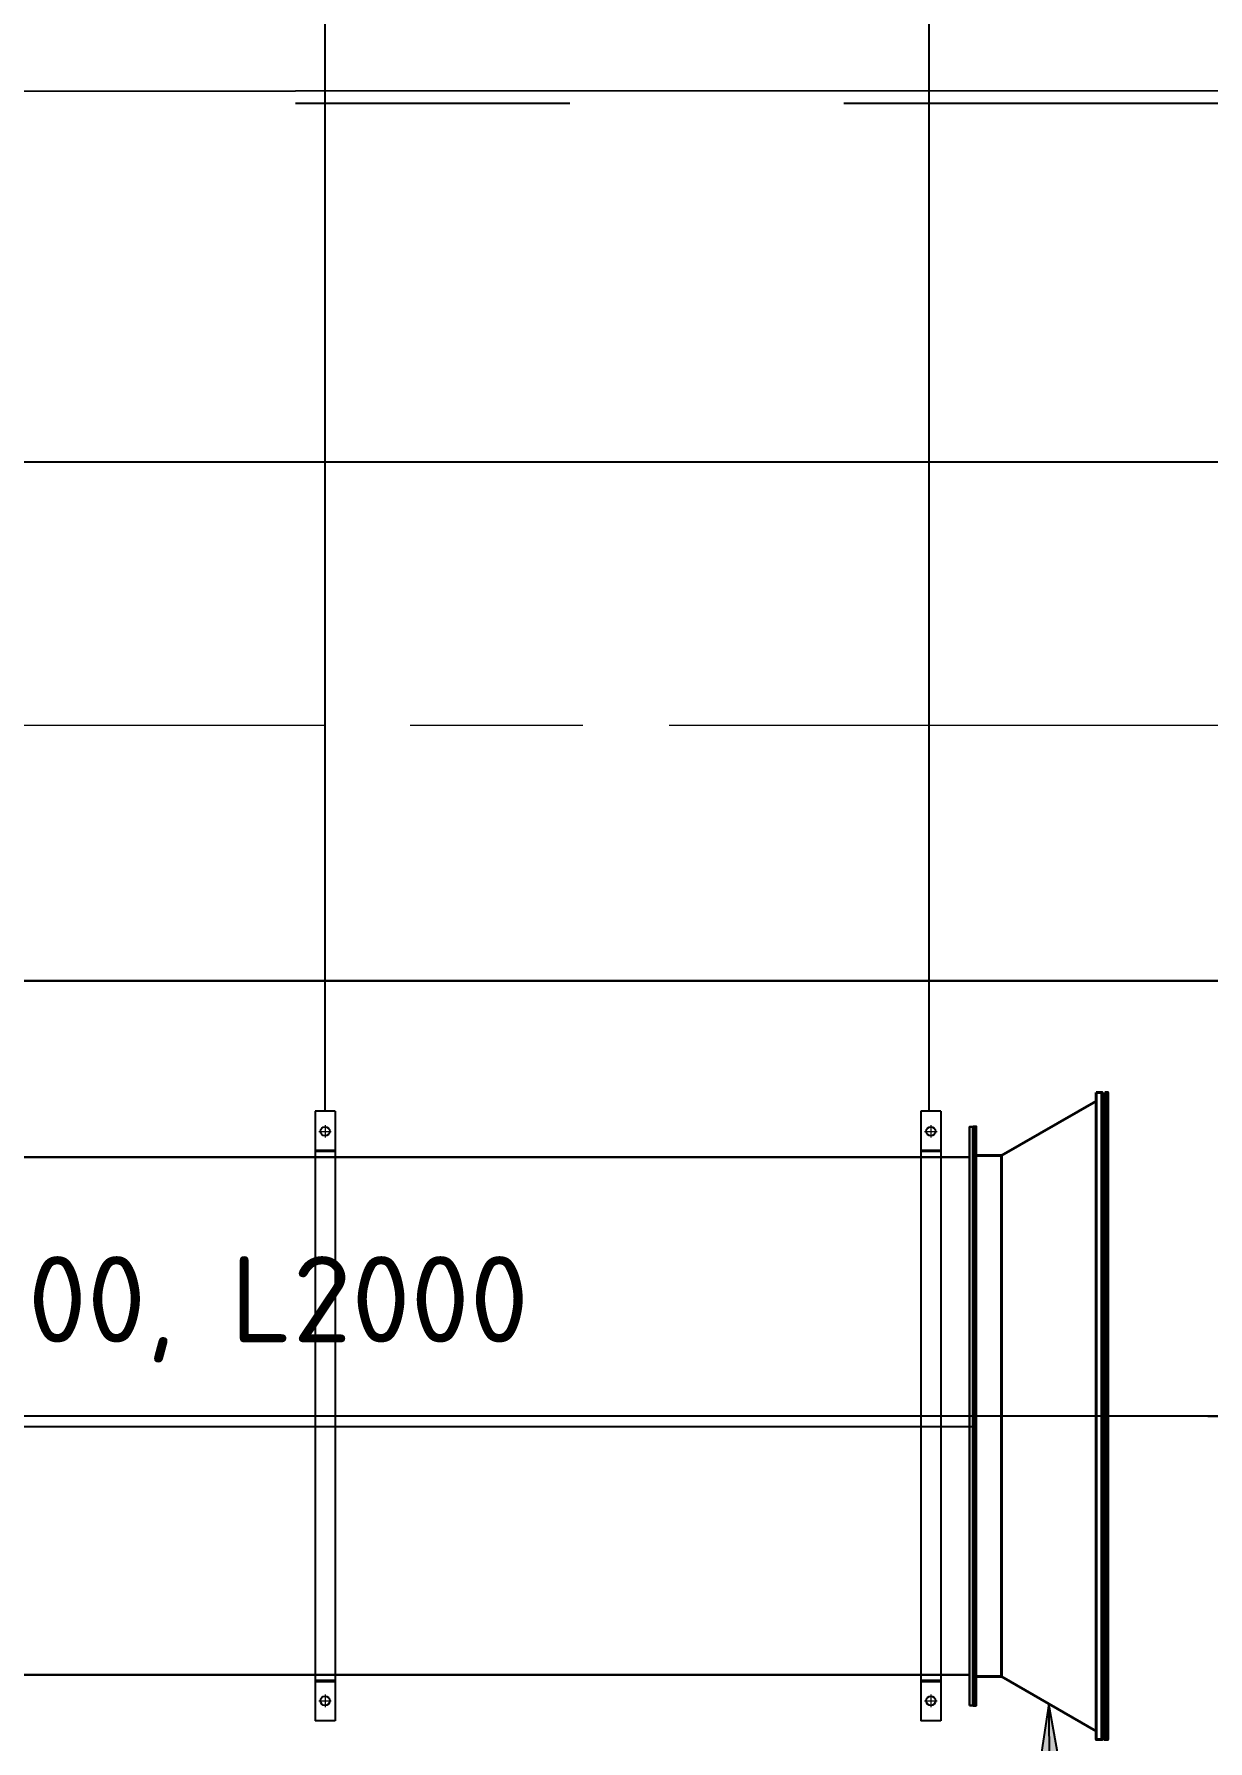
# Model space of a CAD drawing. Header units: inches. Extents: x 0 to 63075, y 0 to 44550.
# Drawn here: x 30053 to 32093, y 31724 to 34692 of the extents above; entities that cross this region are included whole.
import ezdxf

# ---------------------------------------------------------------- set-up
doc = ezdxf.new("R2010")
doc.units = ezdxf.units.IN
doc.header["$MEASUREMENT"] = 0
doc.linetypes.add('ACAD_ISO08W100', pattern=[36, 24, -3, 6, -3])
for name, color, linetype in [('PDF2_Geometry', 7, 'Continuous'), ('PDF_AXES', 7, 'Continuous'), ('PDF_Geometry', 7, 'Continuous'), ('PDF_Symbol (Howden)', 7, 'Continuous'), ('PDF_Text', 7, 'Continuous')]:
    doc.layers.add(name, color=color, linetype=linetype)
doc.styles.add('PDF ISOCPEUR', font='isocpeur.ttf')

# ---------------------------------------------------------------- blocks, each defined once
blk = doc.blocks.new('1693 Drift')
at = {"linetype": 'ACAD_ISO08W100', "lineweight": 0, "ltscale": 50}
blk.add_lwpolyline([(-190184.8, -16058.3), (-156755.7, -16058.3)], dxfattribs=at)
at = {"layer": 'PDF2_Geometry', "color": 252, "lineweight": 25, "true_color": 0x939598}
for points in [[(-160197.5, -14955.6), (-169381.8, -14958.7), (-169381.8, -15600.7), (-160197.5, -15600.7)], [(-169381.8, -17259.6), (-160197.5, -17259.6), (-160197.5, -14955.6), (-169381.8, -14958.7)]]:
    blk.add_lwpolyline(points, close=True, dxfattribs=at)
for points in [[(-161557.6, -14977.8), (-162034.3, -14977.8)], [(-159762.1, -14977.8), (-161080.9, -14977.8)], [(-176090.5, -16503.2), (-175686.9, -16503.2), (-175690.1, -15603.9), (-161405.1, -15600.7)], [(-160197.5, -16503.2), (-175686.9, -16503.2), (-160197.5, -16503.2)], [(-160855.3, -17278.7), (-163534.3, -17278.7)]]:
    blk.add_lwpolyline(points, dxfattribs=at)
blk = doc.blocks.new('FAN_DUCT_2000')
at = {"lineweight": 30}
for p, q in [((32135.5, -18994.6), (32135.5, -18094.6)), ((32135.5, -18094.6), (34123.5, -18094.6)), ((34123.5, -18094.6), (34123.5, -18994.6)), ((32135.5, -18994.6), (34123.5, -18994.6))]:
    blk.add_line(p, q, dxfattribs=at)
at = {"linetype": 'ACAD_ISO08W100', "lineweight": 0, "ltscale": 5}
blk.add_lwpolyline([(34323.5, -18544.6), (31935.5, -18544.6)], dxfattribs=at)
at = {"layer": 'PDF_AXES', "lineweight": 30}
for points in [[(32135.5, -18041.6), (32129.5, -18041.6), (32129.5, -19047.6), (32135.5, -19047.6)], [(34129.5, -18041.6), (34123.5, -18041.6), (34123.5, -19047.6), (34129.5, -19047.6)]]:
    blk.add_lwpolyline(points, close=True, dxfattribs=at)
at = {"layer": 'PDF_Text', "insert": (34012.6, -18730.3), "char_height": 150, "attachment_point": 4, "rotation": 180, "style": 'PDF ISOCPEUR'}
blk.add_mtext('D900, L2000', dxfattribs=at)
blk = doc.blocks.new('FAN_DUCT_INLET')
at = {"linetype": 'ACAD_ISO08W100', "lineweight": 0, "ltscale": 5}
blk.add_lwpolyline([(24166.3, -18544.6), (23564.2, -18544.6)], dxfattribs=at)
at = {"layer": 'PDF_AXES', "lineweight": 40}
for points in [[(23743.3, -17982), (23743.3, -19107.2, 0.0023), (23738.3, -19107.2), (23738.3, -17982, 0.00228)], [(23743.3, -17984.2, 0.086039), (23738.3, -17984.2, 0.090259)], [(23738.3, -18149, 1.000253), (23743.3, -18149, 0.988277)], [(23743.3, -18940.2, 1.000254), (23738.3, -18940.2, 0.988277)], [(23738.3, -19105, 0.086094), (23743.3, -19105, 0.090177)]]:
    blk.add_lwpolyline(points, format="xyb", close=True, dxfattribs=at)
for points in [[(23743.3, -17991), (23743.3, -17990.9), (23743.3, -17990.9), (23743.3, -17990.9), (23743.3, -17990.9), (23743.3, -17990.8), (23743.3, -17990.8), (23743.2, -17990.8), (23743.2, -17990.7), (23743.1, -17990.7), (23743.1, -17990.7), (23743, -17990.7), (23742.9, -17990.7), (23742.8, -17990.7), (23742.6, -17990.6), (23742.6, -17990.6), (23742.2, -17990.6), (23741.8, -17990.6), (23741.5, -17990.5), (23741.2, -17990.5), (23741, -17990.5), (23740.8, -17990.5), (23740.6, -17990.5), (23740.4, -17990.5), (23740.2, -17990.5), (23739.9, -17990.6), (23739.4, -17990.6), (23739.1, -17990.6), (23739.1, -17990.6), (23738.9, -17990.7), (23738.8, -17990.7), (23738.7, -17990.7), (23738.6, -17990.7), (23738.5, -17990.7), (23738.5, -17990.7), (23738.4, -17990.8), (23738.4, -17990.8), (23738.4, -17990.8), (23738.4, -17990.9), (23738.3, -17990.9), (23738.3, -17990.9), (23738.3, -17990.9), (23738.3, -17991), (23738.3, -17991), (23738.3, -17991), (23738.3, -17991), (23738.4, -17991.1), (23738.4, -17991.1), (23738.4, -17991.1), (23738.4, -17991.1), (23738.5, -17991.2), (23738.5, -17991.2), (23738.6, -17991.2), (23738.7, -17991.2), (23738.8, -17991.2), (23738.9, -17991.3), (23739.1, -17991.3), (23739.1, -17991.3), (23739.5, -17991.3), (23739.9, -17991.4), (23740.2, -17991.4), (23740.4, -17991.4), (23740.6, -17991.4), (23740.8, -17991.4), (23741, -17991.4), (23741.2, -17991.4), (23741.5, -17991.4), (23741.8, -17991.4), (23742.2, -17991.3), (23742.6, -17991.3), (23742.6, -17991.3), (23742.8, -17991.3), (23742.9, -17991.2), (23743, -17991.2), (23743.1, -17991.2), (23743.1, -17991.2), (23743.2, -17991.2), (23743.2, -17991.1), (23743.3, -17991.1), (23743.3, -17991.1), (23743.3, -17991.1), (23743.3, -17991), (23743.3, -17991), (23743.3, -17991)], [(23743.3, -18002.4), (23743.3, -18002.3), (23743.3, -18002.3), (23743.3, -18002.3), (23743.3, -18002.2), (23743.3, -18002.2), (23743.3, -18002.2), (23743.2, -18002.1), (23743.2, -18002.1), (23743.1, -18002.1), (23743.1, -18002), (23743, -18002), (23742.9, -18002), (23742.8, -18001.9), (23742.6, -18001.9), (23742.6, -18001.9), (23742.4, -18001.8), (23742.2, -18001.8), (23742, -18001.8), (23741.8, -18001.7), (23741.6, -18001.7), (23741.3, -18001.7), (23741.1, -18001.7), (23740.9, -18001.7), (23740.8, -18001.7), (23740.8, -18001.7), (23740.5, -18001.7), (23740.3, -18001.7), (23740.1, -18001.7), (23739.9, -18001.7), (23739.7, -18001.8), (23739.5, -18001.8), (23739.3, -18001.8), (23739, -18001.9), (23739, -18001.9), (23738.9, -18001.9), (23738.8, -18002), (23738.7, -18002), (23738.6, -18002), (23738.5, -18002.1), (23738.5, -18002.1), (23738.4, -18002.1), (23738.4, -18002.2), (23738.4, -18002.2), (23738.4, -18002.2), (23738.3, -18002.3), (23738.3, -18002.3), (23738.3, -18002.3), (23738.3, -18002.4), (23738.3, -18002.4), (23738.3, -18002.4), (23738.3, -18002.5), (23738.4, -18002.5), (23738.4, -18002.5), (23738.4, -18002.6), (23738.4, -18002.6), (23738.5, -18002.6), (23738.5, -18002.7), (23738.6, -18002.7), (23738.7, -18002.7), (23738.8, -18002.8), (23738.9, -18002.8), (23739, -18002.8), (23739, -18002.8), (23739.3, -18002.9), (23739.5, -18002.9), (23739.7, -18003), (23739.9, -18003), (23740.1, -18003), (23740.3, -18003), (23740.5, -18003.1), (23740.7, -18003.1), (23740.8, -18003.1), (23740.9, -18003.1), (23741.1, -18003.1), (23741.4, -18003), (23741.6, -18003), (23741.8, -18003), (23742, -18003), (23742.2, -18002.9), (23742.4, -18002.9), (23742.6, -18002.8), (23742.6, -18002.8), (23742.8, -18002.8), (23742.9, -18002.8), (23743, -18002.7), (23743.1, -18002.7), (23743.1, -18002.7), (23743.2, -18002.6), (23743.2, -18002.6), (23743.3, -18002.6), (23743.3, -18002.5), (23743.3, -18002.5), (23743.3, -18002.5), (23743.3, -18002.4), (23743.3, -18002.4)], [(23743.3, -18018.7), (23743.3, -18018.7), (23743.3, -18018.6), (23743.3, -18018.5), (23743.3, -18018.5), (23743.3, -18018.4), (23743.2, -18018.4), (23743.2, -18018.3), (23743.1, -18018.3), (23743.1, -18018.2), (23743, -18018.2), (23743, -18018.1), (23742.9, -18018.1), (23742.8, -18018), (23742.7, -18018), (23742.6, -18018), (23742.5, -18017.9), (23742.4, -18017.9), (23742.2, -18017.9), (23742.1, -18017.9), (23741.9, -18017.8), (23741.7, -18017.8), (23741.5, -18017.8), (23741.2, -18017.8), (23740.8, -18017.8), (23740.8, -18017.8), (23740.8, -18017.8), (23740.5, -18017.8), (23740.2, -18017.8), (23740, -18017.8), (23739.8, -18017.8), (23739.6, -18017.9), (23739.4, -18017.9), (23739.3, -18017.9), (23739.1, -18017.9), (23739, -18018), (23738.9, -18018), (23738.8, -18018), (23738.8, -18018.1), (23738.7, -18018.1), (23738.6, -18018.2), (23738.6, -18018.2), (23738.5, -18018.3), (23738.5, -18018.3), (23738.4, -18018.4), (23738.4, -18018.4), (23738.4, -18018.5), (23738.4, -18018.5), (23738.3, -18018.6), (23738.3, -18018.7), (23738.3, -18018.7), (23738.3, -18018.8), (23738.3, -18018.9), (23738.4, -18019), (23738.4, -18019), (23738.4, -18019.1), (23738.4, -18019.1), (23738.5, -18019.2), (23738.5, -18019.2), (23738.6, -18019.3), (23738.6, -18019.3), (23738.7, -18019.4), (23738.8, -18019.4), (23738.8, -18019.5), (23738.9, -18019.5), (23739, -18019.5), (23739.1, -18019.6), (23739.3, -18019.6), (23739.4, -18019.6), (23739.6, -18019.7), (23739.8, -18019.7), (23740, -18019.7), (23740.2, -18019.7), (23740.5, -18019.7), (23740.8, -18019.7), (23740.8, -18019.7), (23740.9, -18019.7), (23741.2, -18019.7), (23741.5, -18019.7), (23741.7, -18019.7), (23741.9, -18019.7), (23742.1, -18019.7), (23742.2, -18019.6), (23742.4, -18019.6), (23742.5, -18019.6), (23742.6, -18019.5), (23742.7, -18019.5), (23742.8, -18019.5), (23742.9, -18019.4), (23743, -18019.4), (23743, -18019.3), (23743.1, -18019.3), (23743.1, -18019.2), (23743.2, -18019.2), (23743.2, -18019.1), (23743.3, -18019.1), (23743.3, -18019), (23743.3, -18019), (23743.3, -18018.9), (23743.3, -18018.8)], [(23743.3, -18040.6), (23743.3, -18040.5), (23743.3, -18040.5), (23743.3, -18040.4), (23743.3, -18040.4), (23743.2, -18040.3), (23743.2, -18040.2), (23743.2, -18040.2), (23743.1, -18040.1), (23743.1, -18040), (23743, -18040), (23742.9, -18039.9), (23742.8, -18039.8), (23742.7, -18039.8), (23742.7, -18039.8), (23742.5, -18039.7), (23742.4, -18039.6), (23742.3, -18039.5), (23742.2, -18039.5), (23742, -18039.4), (23741.9, -18039.4), (23741.8, -18039.4), (23741.6, -18039.3), (23741.5, -18039.3), (23741.4, -18039.3), (23741.2, -18039.3), (23741.1, -18039.3), (23740.9, -18039.3), (23740.8, -18039.3), (23740.6, -18039.3), (23740.4, -18039.3), (23740.3, -18039.4), (23740.1, -18039.4), (23739.9, -18039.5), (23739.8, -18039.5), (23739.8, -18039.5), (23739.6, -18039.5), (23739.4, -18039.6), (23739.3, -18039.6), (23739.1, -18039.7), (23739, -18039.8), (23738.9, -18039.8), (23738.8, -18039.9), (23738.7, -18039.9), (23738.7, -18040), (23738.6, -18040), (23738.5, -18040.1), (23738.5, -18040.2), (23738.4, -18040.2), (23738.4, -18040.3), (23738.4, -18040.3), (23738.4, -18040.4), (23738.3, -18040.5), (23738.3, -18040.5), (23738.3, -18040.6), (23738.3, -18040.7), (23738.3, -18040.7), (23738.4, -18040.8), (23738.4, -18040.8), (23738.4, -18040.9), (23738.4, -18041), (23738.5, -18041), (23738.5, -18041.1), (23738.6, -18041.2), (23738.7, -18041.2), (23738.8, -18041.3), (23738.9, -18041.4), (23739, -18041.4), (23739, -18041.4), (23739.1, -18041.5), (23739.3, -18041.6), (23739.4, -18041.7), (23739.5, -18041.7), (23739.6, -18041.8), (23739.8, -18041.8), (23739.9, -18041.8), (23740, -18041.9), (23740.2, -18041.9), (23740.3, -18041.9), (23740.4, -18041.9), (23740.6, -18041.9), (23740.7, -18041.9), (23740.9, -18041.9), (23741, -18041.9), (23741.2, -18041.9), (23741.4, -18041.8), (23741.6, -18041.8), (23741.8, -18041.8), (23741.9, -18041.7), (23741.9, -18041.7), (23742.1, -18041.7), (23742.2, -18041.6), (23742.4, -18041.6), (23742.5, -18041.5), (23742.6, -18041.4), (23742.7, -18041.4), (23742.8, -18041.3), (23742.9, -18041.3), (23743, -18041.2), (23743.1, -18041.2), (23743.1, -18041.1), (23743.2, -18041), (23743.2, -18041), (23743.3, -18040.9), (23743.3, -18040.9), (23743.3, -18040.8), (23743.3, -18040.7), (23743.3, -18040.7)], [(23972.3, -18041.6), (23967.3, -18041.6), (23967.3, -19047.6), (23972.3, -19047.6)], [(23743.3, -18068.7), (23743.3, -18068.6), (23743.3, -18068.5), (23743.3, -18068.4), (23743.3, -18068.3), (23743.3, -18068.3), (23743.2, -18068.2), (23743.2, -18068.1), (23743.1, -18068), (23743.1, -18068), (23743, -18067.9), (23742.9, -18067.8), (23742.9, -18067.7), (23742.8, -18067.7), (23742.7, -18067.6), (23742.6, -18067.5), (23742.5, -18067.5), (23742.4, -18067.4), (23742.3, -18067.4), (23742.1, -18067.3), (23742, -18067.3), (23741.8, -18067.2), (23741.7, -18067.2), (23741.5, -18067.2), (23741.4, -18067.2), (23741.2, -18067.1), (23741.2, -18067.1), (23741, -18067.1), (23740.8, -18067.1), (23740.7, -18067.1), (23740.5, -18067.1), (23740.4, -18067.1), (23740.3, -18067.2), (23740.1, -18067.2), (23740, -18067.2), (23739.8, -18067.2), (23739.7, -18067.3), (23739.5, -18067.3), (23739.4, -18067.4), (23739.3, -18067.4), (23739.2, -18067.5), (23739.1, -18067.5), (23739, -18067.6), (23738.9, -18067.7), (23738.8, -18067.7), (23738.7, -18067.8), (23738.6, -18067.9), (23738.6, -18068), (23738.5, -18068), (23738.5, -18068.1), (23738.4, -18068.2), (23738.4, -18068.3), (23738.4, -18068.3), (23738.4, -18068.4), (23738.3, -18068.5), (23738.3, -18068.6), (23738.3, -18068.7), (23738.3, -18068.7), (23738.3, -18068.8), (23738.4, -18068.9), (23738.4, -18069), (23738.4, -18069.1), (23738.4, -18069.1), (23738.5, -18069.2), (23738.5, -18069.3), (23738.6, -18069.4), (23738.6, -18069.4), (23738.7, -18069.5), (23738.8, -18069.6), (23738.9, -18069.7), (23739, -18069.7), (23739.1, -18069.8), (23739.2, -18069.8), (23739.3, -18069.9), (23739.4, -18070), (23739.5, -18070), (23739.7, -18070), (23739.8, -18070.1), (23740, -18070.1), (23740.1, -18070.2), (23740.3, -18070.2), (23740.4, -18070.2), (23740.5, -18070.2), (23740.7, -18070.2), (23740.8, -18070.2), (23741, -18070.2), (23741.2, -18070.2), (23741.2, -18070.2), (23741.4, -18070.2), (23741.5, -18070.2), (23741.7, -18070.1), (23741.8, -18070.1), (23742, -18070), (23742.1, -18070), (23742.3, -18070), (23742.4, -18069.9), (23742.5, -18069.8), (23742.6, -18069.8), (23742.7, -18069.7), (23742.8, -18069.7), (23742.9, -18069.6), (23742.9, -18069.5), (23743, -18069.4), (23743.1, -18069.4), (23743.1, -18069.3), (23743.2, -18069.2), (23743.2, -18069.1), (23743.3, -18069.1), (23743.3, -18069), (23743.3, -18068.9), (23743.3, -18068.8), (23743.3, -18068.7)], [(23743.3, -18104.1), (23743.3, -18104), (23743.3, -18103.9), (23743.3, -18103.8), (23743.3, -18103.8), (23743.2, -18103.7), (23743.2, -18103.6), (23743.2, -18103.5), (23743.1, -18103.4), (23743.1, -18103.3), (23743, -18103.2), (23742.9, -18103.1), (23742.9, -18103), (23742.8, -18102.9), (23742.7, -18102.8), (23742.6, -18102.8), (23742.5, -18102.7), (23742.4, -18102.6), (23742.3, -18102.5), (23742.1, -18102.5), (23742, -18102.4), (23741.9, -18102.4), (23741.8, -18102.3), (23741.7, -18102.3), (23741.5, -18102.3), (23741.4, -18102.2), (23741.3, -18102.2), (23741.1, -18102.2), (23741, -18102.2), (23740.9, -18102.2), (23740.7, -18102.2), (23740.6, -18102.2), (23740.5, -18102.2), (23740.3, -18102.2), (23740.2, -18102.2), (23740.1, -18102.3), (23739.9, -18102.3), (23739.8, -18102.4), (23739.7, -18102.4), (23739.7, -18102.4), (23739.5, -18102.5), (23739.4, -18102.6), (23739.3, -18102.6), (23739.2, -18102.7), (23739.1, -18102.8), (23739, -18102.9), (23738.9, -18102.9), (23738.8, -18103), (23738.7, -18103.1), (23738.7, -18103.2), (23738.6, -18103.3), (23738.5, -18103.4), (23738.5, -18103.5), (23738.4, -18103.6), (23738.4, -18103.7), (23738.4, -18103.8), (23738.4, -18103.8), (23738.3, -18103.9), (23738.3, -18104), (23738.3, -18104.1), (23738.3, -18104.2), (23738.3, -18104.3), (23738.4, -18104.4), (23738.4, -18104.5), (23738.4, -18104.6), (23738.4, -18104.7), (23738.5, -18104.8), (23738.5, -18104.9), (23738.6, -18105), (23738.7, -18105.1), (23738.7, -18105.2), (23738.8, -18105.2), (23738.9, -18105.3), (23739, -18105.4), (23739.1, -18105.5), (23739.2, -18105.6), (23739.3, -18105.6), (23739.4, -18105.7), (23739.5, -18105.8), (23739.6, -18105.8), (23739.8, -18105.9), (23739.9, -18105.9), (23740, -18106), (23740.1, -18106), (23740.3, -18106.1), (23740.4, -18106.1), (23740.5, -18106.1), (23740.7, -18106.1), (23740.8, -18106.1), (23740.9, -18106.1), (23741.1, -18106.1), (23741.2, -18106.1), (23741.3, -18106.1), (23741.5, -18106), (23741.6, -18106), (23741.7, -18106), (23741.8, -18105.9), (23742, -18105.9), (23742.1, -18105.8), (23742.1, -18105.8), (23742.3, -18105.7), (23742.4, -18105.6), (23742.5, -18105.6), (23742.6, -18105.5), (23742.7, -18105.4), (23742.8, -18105.3), (23742.9, -18105.2), (23742.9, -18105.1), (23743, -18105.1), (23743.1, -18105), (23743.1, -18104.9), (23743.2, -18104.8), (23743.2, -18104.7), (23743.2, -18104.6), (23743.3, -18104.5), (23743.3, -18104.4), (23743.3, -18104.3), (23743.3, -18104.2)], [(23743.3, -18286.7), (23743.3, -18286.5), (23743.3, -18286.2), (23743.3, -18286), (23743.3, -18285.7), (23743.3, -18285.5), (23743.3, -18285.3), (23743.2, -18285.1), (23743.2, -18284.9), (23743.2, -18284.8), (23743.1, -18284.6), (23743.1, -18284.4), (23743, -18284.2), (23743, -18284.1), (23742.9, -18283.9), (23742.9, -18283.8), (23742.8, -18283.7), (23742.7, -18283.5), (23742.6, -18283.3), (23742.5, -18283.2), (23742.4, -18283), (23742.3, -18282.9), (23742.2, -18282.8), (23742.1, -18282.7), (23742, -18282.5), (23741.9, -18282.4), (23741.8, -18282.3), (23741.7, -18282.3), (23741.6, -18282.2), (23741.5, -18282.1), (23741.4, -18282.1), (23741.3, -18282), (23741.3, -18282), (23741.2, -18282), (23741.1, -18281.9), (23741, -18281.9), (23740.9, -18281.9), (23740.8, -18281.9), (23740.8, -18281.9), (23740.7, -18281.9), (23740.6, -18281.9), (23740.5, -18282), (23740.4, -18282), (23740.3, -18282), (23740.3, -18282.1), (23740.2, -18282.1), (23740.1, -18282.2), (23740, -18282.2), (23739.9, -18282.3), (23739.8, -18282.4), (23739.7, -18282.5), (23739.6, -18282.6), (23739.5, -18282.7), (23739.4, -18282.9), (23739.3, -18283), (23739.2, -18283.2), (23739.1, -18283.3), (23739, -18283.5), (23738.9, -18283.6), (23738.8, -18283.7), (23738.8, -18283.9), (23738.7, -18284.1), (23738.6, -18284.2), (23738.6, -18284.4), (23738.5, -18284.6), (23738.5, -18284.7), (23738.5, -18284.9), (23738.4, -18285.1), (23738.4, -18285.3), (23738.4, -18285.5), (23738.4, -18285.7), (23738.3, -18285.9), (23738.3, -18286.2), (23738.3, -18286.5), (23738.3, -18286.7), (23738.3, -18286.7), (23738.3, -18287), (23738.3, -18287.3), (23738.4, -18287.5), (23738.4, -18287.8), (23738.4, -18288), (23738.4, -18288.2), (23738.5, -18288.4), (23738.5, -18288.6), (23738.5, -18288.8), (23738.6, -18288.9), (23738.7, -18289.1), (23738.7, -18289.3), (23738.8, -18289.5), (23738.8, -18289.6), (23738.9, -18289.8), (23739, -18290), (23739.1, -18290.2), (23739.2, -18290.3), (23739.3, -18290.5), (23739.4, -18290.6), (23739.5, -18290.7), (23739.6, -18290.8), (23739.6, -18290.9), (23739.7, -18291), (23739.8, -18291.1), (23739.9, -18291.2), (23740, -18291.3), (23740.1, -18291.3), (23740.2, -18291.4), (23740.3, -18291.4), (23740.4, -18291.5), (23740.4, -18291.5), (23740.5, -18291.5), (23740.6, -18291.5), (23740.7, -18291.5), (23740.8, -18291.5), (23740.9, -18291.5), (23741, -18291.5), (23741.1, -18291.5), (23741.2, -18291.5), (23741.3, -18291.5), (23741.4, -18291.4), (23741.5, -18291.4), (23741.6, -18291.3), (23741.7, -18291.3), (23741.8, -18291.2), (23741.9, -18291.1), (23741.9, -18291.1), (23742, -18291), (23742.1, -18290.9), (23742.2, -18290.8), (23742.3, -18290.8), (23742.4, -18290.7), (23742.4, -18290.6), (23742.5, -18290.4), (23742.5, -18290.3), (23742.6, -18290.2), (23742.7, -18290.1), (23742.7, -18289.9), (23742.8, -18289.7), (23742.9, -18289.5), (23742.9, -18289.5), (23742.9, -18289.3), (23743, -18289.1), (23743.1, -18288.8), (23743.1, -18288.5), (23743.2, -18288.3), (23743.2, -18288.1), (23743.2, -18287.8), (23743.3, -18287.6), (23743.3, -18287.4), (23743.3, -18287.1), (23743.3, -18286.9)], [(23743.3, -18426.2), (23743.3, -18425.6), (23743.3, -18424.8), (23743.3, -18424.1), (23743.3, -18423.6), (23743.3, -18423), (23743.2, -18422.5), (23743.2, -18422.1), (23743.2, -18421.7), (23743.1, -18421.2), (23743, -18420.8), (23743, -18420.5), (23742.9, -18420.1), (23742.8, -18419.6), (23742.7, -18419.3), (23742.6, -18418.7), (23742.5, -18418.3), (23742.5, -18418), (23742.4, -18417.7), (23742.4, -18417.4), (23742.4, -18417.1), (23742.3, -18416.9), (23742.3, -18416.8), (23742.2, -18416.6), (23742.2, -18416.5), (23742.1, -18416.4), (23742.1, -18416.3), (23742, -18416.2), (23742, -18416.1), (23741.9, -18416), (23741.8, -18415.9), (23741.7, -18415.8), (23741.6, -18415.7), (23741.5, -18415.7), (23741.4, -18415.6), (23741.3, -18415.6), (23741.2, -18415.5), (23741.1, -18415.5), (23741, -18415.5), (23740.9, -18415.5), (23740.8, -18415.5), (23740.7, -18415.5), (23740.6, -18415.5), (23740.5, -18415.5), (23740.4, -18415.6), (23740.3, -18415.6), (23740.2, -18415.7), (23740.1, -18415.7), (23740, -18415.8), (23739.9, -18415.9), (23739.8, -18416), (23739.8, -18416), (23739.7, -18416.1), (23739.6, -18416.3), (23739.6, -18416.4), (23739.5, -18416.5), (23739.5, -18416.6), (23739.4, -18416.7), (23739.4, -18416.9), (23739.3, -18417.1), (23739.3, -18417.3), (23739.3, -18417.6), (23739.2, -18417.6), (23739.2, -18418), (23739.1, -18418.5), (23739, -18419), (23738.8, -18419.6), (23738.7, -18420.1), (23738.7, -18420.5), (23738.6, -18420.9), (23738.6, -18421.3), (23738.5, -18421.7), (23738.5, -18422.2), (23738.4, -18422.6), (23738.4, -18423.1), (23738.4, -18423.7), (23738.3, -18424.3), (23738.3, -18425), (23738.3, -18425.8), (23738.3, -18426.2), (23738.3, -18426.9), (23738.4, -18427.7), (23738.4, -18428.4), (23738.4, -18429.1), (23738.5, -18429.9), (23738.5, -18430.6), (23738.6, -18431.3), (23738.6, -18431.9), (23738.7, -18432.5), (23738.7, -18432.8), (23738.8, -18433.3), (23738.9, -18433.8), (23739, -18434.1), (23739, -18434.4), (23739.1, -18435), (23739.3, -18435.7), (23739.3, -18435.8), (23739.4, -18436.2), (23739.5, -18436.5), (23739.6, -18436.8), (23739.7, -18437.1), (23739.7, -18437.3), (23739.8, -18437.5), (23739.9, -18437.6), (23740, -18437.8), (23740, -18437.9), (23740.1, -18438), (23740.2, -18438.1), (23740.3, -18438.1), (23740.3, -18438.2), (23740.4, -18438.2), (23740.5, -18438.3), (23740.6, -18438.3), (23740.6, -18438.3), (23740.7, -18438.3), (23740.8, -18438.3), (23740.9, -18438.3), (23741, -18438.2), (23741.1, -18438.2), (23741.2, -18438.1), (23741.3, -18438), (23741.4, -18437.9), (23741.5, -18437.8), (23741.6, -18437.7), (23741.7, -18437.6), (23741.8, -18437.5), (23741.9, -18437.4), (23742, -18437.2), (23742, -18437.1), (23742.1, -18436.9), (23742.2, -18436.8), (23742.2, -18436.6), (23742.3, -18436.4), (23742.3, -18436.2), (23742.3, -18436), (23742.4, -18435.7), (23742.4, -18435.3), (23742.5, -18434.9), (23742.6, -18434.4), (23742.7, -18433.6), (23742.8, -18433.6), (23742.9, -18433), (23742.9, -18432.5), (23743, -18432.1), (23743.1, -18431.6), (23743.1, -18431.1), (23743.2, -18430.6), (23743.2, -18430.1), (23743.3, -18429.5), (23743.3, -18428.9), (23743.3, -18428.2), (23743.3, -18427.4), (23743.3, -18426.5)], [(23743.3, -18663), (23743.3, -18663.6), (23743.3, -18664.4), (23743.3, -18665.1), (23743.3, -18665.6), (23743.3, -18666.2), (23743.2, -18666.7), (23743.2, -18667.1), (23743.2, -18667.6), (23743.1, -18668), (23743, -18668.4), (23743, -18668.8), (23742.9, -18669.1), (23742.8, -18669.6), (23742.7, -18670), (23742.6, -18670.5), (23742.5, -18670.9), (23742.5, -18671.2), (23742.4, -18671.6), (23742.4, -18671.8), (23742.4, -18672.1), (23742.3, -18672.3), (23742.3, -18672.4), (23742.2, -18672.6), (23742.2, -18672.7), (23742.1, -18672.8), (23742.1, -18672.9), (23742, -18673.1), (23742, -18673.2), (23741.9, -18673.2), (23741.8, -18673.3), (23741.7, -18673.4), (23741.6, -18673.5), (23741.5, -18673.5), (23741.4, -18673.6), (23741.3, -18673.7), (23741.2, -18673.7), (23741.1, -18673.7), (23741, -18673.7), (23740.9, -18673.7), (23740.8, -18673.7), (23740.7, -18673.7), (23740.6, -18673.7), (23740.5, -18673.7), (23740.4, -18673.6), (23740.3, -18673.6), (23740.2, -18673.5), (23740.1, -18673.5), (23740, -18673.4), (23739.9, -18673.3), (23739.8, -18673.2), (23739.8, -18673.2), (23739.7, -18673.1), (23739.6, -18673), (23739.6, -18672.9), (23739.5, -18672.7), (23739.5, -18672.6), (23739.4, -18672.5), (23739.4, -18672.3), (23739.3, -18672.1), (23739.3, -18671.9), (23739.3, -18671.6), (23739.2, -18671.6), (23739.2, -18671.2), (23739.1, -18670.8), (23739, -18670.2), (23738.8, -18669.6), (23738.7, -18669.2), (23738.7, -18668.8), (23738.6, -18668.4), (23738.6, -18667.9), (23738.5, -18667.5), (23738.5, -18667.1), (23738.4, -18666.6), (23738.4, -18666.1), (23738.4, -18665.5), (23738.3, -18664.9), (23738.3, -18664.2), (23738.3, -18663.4), (23738.3, -18663), (23738.3, -18662.3), (23738.4, -18661.5), (23738.4, -18660.9), (23738.4, -18660.1), (23738.5, -18659.4), (23738.5, -18658.6), (23738.6, -18657.9), (23738.6, -18657.3), (23738.7, -18656.7), (23738.7, -18656.4), (23738.8, -18655.9), (23738.9, -18655.4), (23739, -18655.1), (23739, -18654.8), (23739.1, -18654.2), (23739.3, -18653.6), (23739.3, -18653.5), (23739.4, -18653), (23739.5, -18652.7), (23739.6, -18652.4), (23739.7, -18652.1), (23739.7, -18651.9), (23739.8, -18651.7), (23739.9, -18651.6), (23740, -18651.4), (23740, -18651.3), (23740.1, -18651.2), (23740.2, -18651.1), (23740.3, -18651.1), (23740.3, -18651), (23740.4, -18651), (23740.5, -18650.9), (23740.6, -18650.9), (23740.6, -18650.9), (23740.7, -18650.9), (23740.8, -18650.9), (23740.9, -18650.9), (23741, -18651), (23741.1, -18651), (23741.2, -18651.1), (23741.3, -18651.2), (23741.4, -18651.3), (23741.5, -18651.4), (23741.6, -18651.5), (23741.7, -18651.6), (23741.8, -18651.7), (23741.9, -18651.9), (23742, -18652), (23742, -18652.1), (23742.1, -18652.3), (23742.2, -18652.4), (23742.2, -18652.6), (23742.3, -18652.8), (23742.3, -18653), (23742.3, -18653.2), (23742.4, -18653.5), (23742.4, -18653.9), (23742.5, -18654.3), (23742.6, -18654.9), (23742.7, -18655.6), (23742.8, -18655.6), (23742.9, -18656.2), (23742.9, -18656.7), (23743, -18657.1), (23743.1, -18657.6), (23743.1, -18658.1), (23743.2, -18658.6), (23743.2, -18659.2), (23743.3, -18659.7), (23743.3, -18660.4), (23743.3, -18661), (23743.3, -18661.8), (23743.3, -18662.7)], [(23743.3, -18802.5), (23743.3, -18802.7), (23743.3, -18803), (23743.3, -18803.3), (23743.3, -18803.5), (23743.3, -18803.7), (23743.3, -18803.9), (23743.2, -18804.1), (23743.2, -18804.3), (23743.2, -18804.5), (23743.1, -18804.6), (23743.1, -18804.8), (23743, -18805), (23743, -18805.1), (23742.9, -18805.3), (23742.9, -18805.4), (23742.8, -18805.5), (23742.7, -18805.7), (23742.6, -18805.9), (23742.5, -18806), (23742.4, -18806.2), (23742.3, -18806.3), (23742.2, -18806.4), (23742.1, -18806.6), (23742, -18806.7), (23741.9, -18806.8), (23741.8, -18806.9), (23741.7, -18807), (23741.6, -18807), (23741.5, -18807.1), (23741.4, -18807.1), (23741.3, -18807.2), (23741.3, -18807.2), (23741.2, -18807.3), (23741.1, -18807.3), (23741, -18807.3), (23740.9, -18807.3), (23740.8, -18807.3), (23740.8, -18807.3), (23740.7, -18807.3), (23740.6, -18807.3), (23740.5, -18807.3), (23740.4, -18807.2), (23740.3, -18807.2), (23740.3, -18807.2), (23740.2, -18807.1), (23740.1, -18807), (23740, -18807), (23739.9, -18806.9), (23739.8, -18806.8), (23739.7, -18806.7), (23739.6, -18806.6), (23739.5, -18806.5), (23739.4, -18806.3), (23739.3, -18806.2), (23739.2, -18806.1), (23739.1, -18805.9), (23739, -18805.7), (23738.9, -18805.6), (23738.8, -18805.5), (23738.8, -18805.3), (23738.7, -18805.1), (23738.6, -18805), (23738.6, -18804.8), (23738.5, -18804.6), (23738.5, -18804.5), (23738.5, -18804.3), (23738.4, -18804.1), (23738.4, -18803.9), (23738.4, -18803.7), (23738.4, -18803.5), (23738.3, -18803.3), (23738.3, -18803), (23738.3, -18802.7), (23738.3, -18802.5), (23738.3, -18802.5), (23738.3, -18802.2), (23738.3, -18801.9), (23738.4, -18801.7), (23738.4, -18801.5), (23738.4, -18801.2), (23738.4, -18801), (23738.5, -18800.8), (23738.5, -18800.6), (23738.5, -18800.5), (23738.6, -18800.3), (23738.7, -18800.1), (23738.7, -18799.9), (23738.8, -18799.7), (23738.8, -18799.6), (23738.9, -18799.4), (23739, -18799.2), (23739.1, -18799.1), (23739.2, -18798.9), (23739.3, -18798.8), (23739.4, -18798.6), (23739.5, -18798.5), (23739.6, -18798.4), (23739.6, -18798.3), (23739.7, -18798.2), (23739.8, -18798.1), (23739.9, -18798), (23740, -18798), (23740.1, -18797.9), (23740.2, -18797.8), (23740.3, -18797.8), (23740.4, -18797.8), (23740.4, -18797.7), (23740.5, -18797.7), (23740.6, -18797.7), (23740.7, -18797.7), (23740.8, -18797.7), (23740.9, -18797.7), (23741, -18797.7), (23741.1, -18797.7), (23741.2, -18797.7), (23741.3, -18797.7), (23741.4, -18797.8), (23741.5, -18797.8), (23741.6, -18797.9), (23741.7, -18797.9), (23741.8, -18798), (23741.9, -18798.1), (23741.9, -18798.1), (23742, -18798.2), (23742.1, -18798.3), (23742.2, -18798.4), (23742.3, -18798.5), (23742.4, -18798.6), (23742.4, -18798.7), (23742.5, -18798.8), (23742.5, -18798.9), (23742.6, -18799), (23742.7, -18799.1), (23742.7, -18799.3), (23742.8, -18799.5), (23742.9, -18799.7), (23742.9, -18799.7), (23742.9, -18799.9), (23743, -18800.1), (23743.1, -18800.4), (23743.1, -18800.7), (23743.2, -18800.9), (23743.2, -18801.2), (23743.2, -18801.4), (23743.3, -18801.6), (23743.3, -18801.9), (23743.3, -18802.1), (23743.3, -18802.3)], [(23743.3, -18985.1), (23743.3, -18985.2), (23743.3, -18985.3), (23743.3, -18985.4), (23743.3, -18985.5), (23743.2, -18985.6), (23743.2, -18985.7), (23743.2, -18985.7), (23743.1, -18985.8), (23743.1, -18985.9), (23743, -18986), (23742.9, -18986.1), (23742.9, -18986.2), (23742.8, -18986.3), (23742.7, -18986.4), (23742.6, -18986.4), (23742.5, -18986.5), (23742.4, -18986.6), (23742.3, -18986.7), (23742.1, -18986.7), (23742, -18986.8), (23741.9, -18986.8), (23741.8, -18986.9), (23741.7, -18986.9), (23741.5, -18987), (23741.4, -18987), (23741.3, -18987), (23741.1, -18987), (23741, -18987), (23740.9, -18987.1), (23740.7, -18987.1), (23740.6, -18987), (23740.5, -18987), (23740.3, -18987), (23740.2, -18987), (23740.1, -18986.9), (23739.9, -18986.9), (23739.8, -18986.9), (23739.7, -18986.8), (23739.7, -18986.8), (23739.5, -18986.7), (23739.4, -18986.7), (23739.3, -18986.6), (23739.2, -18986.5), (23739.1, -18986.4), (23739, -18986.4), (23738.9, -18986.3), (23738.8, -18986.2), (23738.7, -18986.1), (23738.7, -18986), (23738.6, -18985.9), (23738.5, -18985.8), (23738.5, -18985.7), (23738.4, -18985.6), (23738.4, -18985.6), (23738.4, -18985.5), (23738.4, -18985.4), (23738.3, -18985.3), (23738.3, -18985.2), (23738.3, -18985.1), (23738.3, -18985), (23738.3, -18984.9), (23738.4, -18984.8), (23738.4, -18984.7), (23738.4, -18984.6), (23738.4, -18984.5), (23738.5, -18984.4), (23738.5, -18984.3), (23738.6, -18984.2), (23738.7, -18984.2), (23738.7, -18984.1), (23738.8, -18984), (23738.9, -18983.9), (23739, -18983.8), (23739.1, -18983.7), (23739.2, -18983.6), (23739.3, -18983.6), (23739.4, -18983.5), (23739.5, -18983.4), (23739.6, -18983.4), (23739.8, -18983.3), (23739.9, -18983.3), (23740, -18983.2), (23740.1, -18983.2), (23740.3, -18983.2), (23740.4, -18983.1), (23740.5, -18983.1), (23740.7, -18983.1), (23740.8, -18983.1), (23740.9, -18983.1), (23741.1, -18983.1), (23741.2, -18983.1), (23741.3, -18983.2), (23741.5, -18983.2), (23741.6, -18983.2), (23741.7, -18983.3), (23741.8, -18983.3), (23742, -18983.4), (23742.1, -18983.4), (23742.1, -18983.4), (23742.3, -18983.5), (23742.4, -18983.6), (23742.5, -18983.6), (23742.6, -18983.7), (23742.7, -18983.8), (23742.8, -18983.9), (23742.9, -18984), (23742.9, -18984.1), (23743, -18984.2), (23743.1, -18984.3), (23743.1, -18984.3), (23743.2, -18984.4), (23743.2, -18984.5), (23743.2, -18984.6), (23743.3, -18984.7), (23743.3, -18984.8), (23743.3, -18984.9), (23743.3, -18985)], [(23743.3, -19020.6), (23743.3, -19020.6), (23743.3, -19020.7), (23743.3, -19020.8), (23743.3, -19020.9), (23743.3, -19021), (23743.2, -19021), (23743.2, -19021.1), (23743.1, -19021.2), (23743.1, -19021.3), (23743, -19021.3), (23742.9, -19021.4), (23742.9, -19021.5), (23742.8, -19021.5), (23742.7, -19021.6), (23742.6, -19021.7), (23742.5, -19021.7), (23742.4, -19021.8), (23742.3, -19021.8), (23742.1, -19021.9), (23742, -19021.9), (23741.8, -19022), (23741.7, -19022), (23741.5, -19022), (23741.4, -19022.1), (23741.2, -19022.1), (23741.2, -19022.1), (23741, -19022.1), (23740.8, -19022.1), (23740.7, -19022.1), (23740.5, -19022.1), (23740.4, -19022.1), (23740.3, -19022.1), (23740.1, -19022), (23740, -19022), (23739.8, -19022), (23739.7, -19021.9), (23739.5, -19021.9), (23739.4, -19021.8), (23739.3, -19021.8), (23739.2, -19021.7), (23739.1, -19021.7), (23739, -19021.6), (23738.9, -19021.5), (23738.8, -19021.5), (23738.7, -19021.4), (23738.6, -19021.3), (23738.6, -19021.3), (23738.5, -19021.2), (23738.5, -19021.1), (23738.4, -19021), (23738.4, -19021), (23738.4, -19020.9), (23738.4, -19020.8), (23738.3, -19020.7), (23738.3, -19020.6), (23738.3, -19020.6), (23738.3, -19020.5), (23738.3, -19020.4), (23738.4, -19020.3), (23738.4, -19020.2), (23738.4, -19020.1), (23738.4, -19020.1), (23738.5, -19020), (23738.5, -19019.9), (23738.6, -19019.8), (23738.6, -19019.8), (23738.7, -19019.7), (23738.8, -19019.6), (23738.9, -19019.6), (23739, -19019.5), (23739.1, -19019.4), (23739.2, -19019.4), (23739.3, -19019.3), (23739.4, -19019.3), (23739.5, -19019.2), (23739.7, -19019.2), (23739.8, -19019.1), (23740, -19019.1), (23740.1, -19019.1), (23740.3, -19019), (23740.4, -19019), (23740.5, -19019), (23740.7, -19019), (23740.8, -19019), (23741, -19019), (23741.2, -19019), (23741.2, -19019), (23741.4, -19019), (23741.5, -19019.1), (23741.7, -19019.1), (23741.8, -19019.1), (23742, -19019.2), (23742.1, -19019.2), (23742.3, -19019.3), (23742.4, -19019.3), (23742.5, -19019.4), (23742.6, -19019.4), (23742.7, -19019.5), (23742.8, -19019.6), (23742.9, -19019.6), (23742.9, -19019.7), (23743, -19019.8), (23743.1, -19019.8), (23743.1, -19019.9), (23743.2, -19020), (23743.2, -19020.1), (23743.3, -19020.1), (23743.3, -19020.2), (23743.3, -19020.3), (23743.3, -19020.4), (23743.3, -19020.5)], [(23743.3, -19048.6), (23743.3, -19048.7), (23743.3, -19048.7), (23743.3, -19048.8), (23743.3, -19048.9), (23743.2, -19048.9), (23743.2, -19049), (23743.2, -19049), (23743.1, -19049.1), (23743.1, -19049.2), (23743, -19049.2), (23742.9, -19049.3), (23742.8, -19049.4), (23742.7, -19049.4), (23742.7, -19049.5), (23742.5, -19049.5), (23742.4, -19049.6), (23742.3, -19049.7), (23742.2, -19049.7), (23742, -19049.8), (23741.9, -19049.8), (23741.8, -19049.8), (23741.6, -19049.9), (23741.5, -19049.9), (23741.4, -19049.9), (23741.2, -19049.9), (23741.1, -19049.9), (23740.9, -19049.9), (23740.8, -19049.9), (23740.6, -19049.9), (23740.4, -19049.9), (23740.3, -19049.8), (23740.1, -19049.8), (23739.9, -19049.8), (23739.8, -19049.7), (23739.8, -19049.7), (23739.6, -19049.7), (23739.4, -19049.6), (23739.3, -19049.6), (23739.1, -19049.5), (23739, -19049.5), (23738.9, -19049.4), (23738.8, -19049.3), (23738.7, -19049.3), (23738.7, -19049.2), (23738.6, -19049.2), (23738.5, -19049.1), (23738.5, -19049.1), (23738.4, -19049), (23738.4, -19048.9), (23738.4, -19048.9), (23738.4, -19048.8), (23738.3, -19048.8), (23738.3, -19048.7), (23738.3, -19048.6), (23738.3, -19048.6), (23738.3, -19048.5), (23738.4, -19048.4), (23738.4, -19048.4), (23738.4, -19048.3), (23738.4, -19048.3), (23738.5, -19048.2), (23738.5, -19048.1), (23738.6, -19048.1), (23738.7, -19048), (23738.8, -19047.9), (23738.9, -19047.9), (23739, -19047.8), (23739, -19047.8), (23739.1, -19047.7), (23739.3, -19047.6), (23739.4, -19047.6), (23739.5, -19047.5), (23739.6, -19047.5), (23739.8, -19047.4), (23739.9, -19047.4), (23740, -19047.4), (23740.2, -19047.3), (23740.3, -19047.3), (23740.4, -19047.3), (23740.6, -19047.3), (23740.7, -19047.3), (23740.9, -19047.3), (23741, -19047.3), (23741.2, -19047.3), (23741.4, -19047.4), (23741.6, -19047.4), (23741.8, -19047.5), (23741.9, -19047.5), (23741.9, -19047.5), (23742.1, -19047.6), (23742.2, -19047.6), (23742.4, -19047.7), (23742.5, -19047.7), (23742.6, -19047.8), (23742.7, -19047.8), (23742.8, -19047.9), (23742.9, -19047.9), (23743, -19048), (23743.1, -19048.1), (23743.1, -19048.1), (23743.2, -19048.2), (23743.2, -19048.2), (23743.3, -19048.3), (23743.3, -19048.4), (23743.3, -19048.4), (23743.3, -19048.5), (23743.3, -19048.6)], [(23743.3, -19070.5), (23743.3, -19070.5), (23743.3, -19070.6), (23743.3, -19070.7), (23743.3, -19070.7), (23743.3, -19070.8), (23743.2, -19070.9), (23743.2, -19070.9), (23743.1, -19071), (23743.1, -19071), (23743, -19071.1), (23743, -19071.1), (23742.9, -19071.1), (23742.8, -19071.2), (23742.7, -19071.2), (23742.6, -19071.3), (23742.5, -19071.3), (23742.4, -19071.3), (23742.2, -19071.3), (23742.1, -19071.4), (23741.9, -19071.4), (23741.7, -19071.4), (23741.5, -19071.4), (23741.2, -19071.4), (23740.8, -19071.4), (23740.8, -19071.4), (23740.8, -19071.4), (23740.5, -19071.4), (23740.2, -19071.4), (23740, -19071.4), (23739.8, -19071.4), (23739.6, -19071.4), (23739.4, -19071.3), (23739.3, -19071.3), (23739.1, -19071.3), (23739, -19071.3), (23738.9, -19071.2), (23738.8, -19071.2), (23738.8, -19071.1), (23738.7, -19071.1), (23738.6, -19071.1), (23738.6, -19071), (23738.5, -19071), (23738.5, -19070.9), (23738.4, -19070.9), (23738.4, -19070.8), (23738.4, -19070.7), (23738.4, -19070.7), (23738.3, -19070.6), (23738.3, -19070.5), (23738.3, -19070.5), (23738.3, -19070.4), (23738.3, -19070.3), (23738.4, -19070.3), (23738.4, -19070.2), (23738.4, -19070.1), (23738.4, -19070.1), (23738.5, -19070), (23738.5, -19070), (23738.6, -19069.9), (23738.6, -19069.9), (23738.7, -19069.8), (23738.8, -19069.8), (23738.8, -19069.7), (23738.9, -19069.7), (23739, -19069.7), (23739.1, -19069.6), (23739.3, -19069.6), (23739.4, -19069.6), (23739.6, -19069.6), (23739.8, -19069.5), (23740, -19069.5), (23740.2, -19069.5), (23740.5, -19069.5), (23740.8, -19069.5), (23740.8, -19069.5), (23740.9, -19069.5), (23741.2, -19069.5), (23741.5, -19069.5), (23741.7, -19069.5), (23741.9, -19069.5), (23742.1, -19069.6), (23742.2, -19069.6), (23742.4, -19069.6), (23742.5, -19069.6), (23742.6, -19069.7), (23742.7, -19069.7), (23742.8, -19069.7), (23742.9, -19069.8), (23743, -19069.8), (23743, -19069.9), (23743.1, -19069.9), (23743.1, -19070), (23743.2, -19070), (23743.2, -19070.1), (23743.3, -19070.1), (23743.3, -19070.2), (23743.3, -19070.3), (23743.3, -19070.3), (23743.3, -19070.4)], [(23743.3, -19086.9), (23743.3, -19086.9), (23743.3, -19086.9), (23743.3, -19086.9), (23743.3, -19087), (23743.3, -19087), (23743.3, -19087.1), (23743.2, -19087.1), (23743.2, -19087.1), (23743.1, -19087.2), (23743.1, -19087.2), (23743, -19087.2), (23742.9, -19087.3), (23742.8, -19087.3), (23742.6, -19087.3), (23742.6, -19087.3), (23742.4, -19087.4), (23742.2, -19087.4), (23742, -19087.5), (23741.8, -19087.5), (23741.6, -19087.5), (23741.3, -19087.5), (23741.1, -19087.5), (23740.9, -19087.5), (23740.8, -19087.5), (23740.8, -19087.5), (23740.5, -19087.5), (23740.3, -19087.5), (23740.1, -19087.5), (23739.9, -19087.5), (23739.7, -19087.5), (23739.5, -19087.4), (23739.3, -19087.4), (23739, -19087.3), (23739, -19087.3), (23738.9, -19087.3), (23738.8, -19087.3), (23738.7, -19087.2), (23738.6, -19087.2), (23738.5, -19087.2), (23738.5, -19087.1), (23738.4, -19087.1), (23738.4, -19087.1), (23738.4, -19087), (23738.4, -19087), (23738.3, -19086.9), (23738.3, -19086.9), (23738.3, -19086.9), (23738.3, -19086.9), (23738.3, -19086.8), (23738.3, -19086.8), (23738.3, -19086.8), (23738.4, -19086.7), (23738.4, -19086.7), (23738.4, -19086.7), (23738.4, -19086.6), (23738.5, -19086.6), (23738.5, -19086.5), (23738.6, -19086.5), (23738.7, -19086.5), (23738.8, -19086.4), (23738.9, -19086.4), (23739, -19086.4), (23739, -19086.4), (23739.3, -19086.3), (23739.5, -19086.3), (23739.7, -19086.2), (23739.9, -19086.2), (23740.1, -19086.2), (23740.3, -19086.2), (23740.5, -19086.2), (23740.7, -19086.2), (23740.8, -19086.2), (23740.9, -19086.2), (23741.1, -19086.2), (23741.4, -19086.2), (23741.6, -19086.2), (23741.8, -19086.2), (23742, -19086.2), (23742.2, -19086.3), (23742.4, -19086.3), (23742.6, -19086.4), (23742.6, -19086.4), (23742.8, -19086.4), (23742.9, -19086.4), (23743, -19086.5), (23743.1, -19086.5), (23743.1, -19086.5), (23743.2, -19086.6), (23743.2, -19086.6), (23743.3, -19086.7), (23743.3, -19086.7), (23743.3, -19086.7), (23743.3, -19086.8), (23743.3, -19086.8), (23743.3, -19086.8)], [(23743.3, -19098.3), (23743.3, -19098.3), (23743.3, -19098.3), (23743.3, -19098.3), (23743.3, -19098.4), (23743.3, -19098.4), (23743.3, -19098.4), (23743.2, -19098.4), (23743.2, -19098.5), (23743.1, -19098.5), (23743.1, -19098.5), (23743, -19098.5), (23742.9, -19098.5), (23742.8, -19098.6), (23742.6, -19098.6), (23742.6, -19098.6), (23742.2, -19098.6), (23741.8, -19098.6), (23741.5, -19098.7), (23741.2, -19098.7), (23741, -19098.7), (23740.8, -19098.7), (23740.6, -19098.7), (23740.4, -19098.7), (23740.2, -19098.7), (23739.9, -19098.6), (23739.4, -19098.6), (23739.1, -19098.6), (23739.1, -19098.6), (23738.9, -19098.6), (23738.8, -19098.5), (23738.7, -19098.5), (23738.6, -19098.5), (23738.5, -19098.5), (23738.5, -19098.5), (23738.4, -19098.4), (23738.4, -19098.4), (23738.4, -19098.4), (23738.4, -19098.4), (23738.3, -19098.3), (23738.3, -19098.3), (23738.3, -19098.3), (23738.3, -19098.3), (23738.3, -19098.2), (23738.3, -19098.2), (23738.3, -19098.2), (23738.4, -19098.2), (23738.4, -19098.1), (23738.4, -19098.1), (23738.4, -19098.1), (23738.5, -19098), (23738.5, -19098), (23738.6, -19098), (23738.7, -19098), (23738.8, -19098), (23738.9, -19098), (23739.1, -19097.9), (23739.1, -19097.9), (23739.5, -19097.9), (23739.9, -19097.9), (23740.2, -19097.8), (23740.4, -19097.8), (23740.6, -19097.8), (23740.8, -19097.8), (23741, -19097.8), (23741.2, -19097.8), (23741.5, -19097.8), (23741.8, -19097.9), (23742.2, -19097.9), (23742.6, -19097.9), (23742.6, -19097.9), (23742.8, -19098), (23742.9, -19098), (23743, -19098), (23743.1, -19098), (23743.1, -19098), (23743.2, -19098), (23743.2, -19098.1), (23743.3, -19098.1), (23743.3, -19098.1), (23743.3, -19098.2), (23743.3, -19098.2), (23743.3, -19098.2), (23743.3, -19098.2)]]:
    blk.add_lwpolyline(points, close=True, dxfattribs=at)
for points in [[(23758.3, -17996.9), (23923.1, -18091.6), (23923.1, -18997.6), (23758.3, -19092.3)], [(23923.1, -18091.6), (23967.3, -18091.6)], [(23738.3, -18206.9), (23738.3, -18207.1), (23738.3, -18207.3), (23738.4, -18207.5), (23738.4, -18207.7), (23738.4, -18207.8), (23738.4, -18208), (23738.5, -18208.1), (23738.5, -18208.3), (23738.5, -18208.4), (23738.6, -18208.5), (23738.6, -18208.7), (23738.7, -18208.8), (23738.8, -18208.9), (23738.8, -18209), (23738.9, -18209.1), (23739, -18209.2), (23739.1, -18209.3), (23739.1, -18209.4), (23739.1, -18209.4), (23739.2, -18209.5), (23739.3, -18209.6), (23739.5, -18209.7), (23739.6, -18209.8), (23739.7, -18209.9), (23739.8, -18209.9), (23739.9, -18210), (23740, -18210), (23740.1, -18210.1), (23740.2, -18210.1), (23740.3, -18210.2), (23740.4, -18210.2), (23740.6, -18210.2), (23740.7, -18210.2), (23740.8, -18210.2), (23740.9, -18210.2), (23741, -18210.2), (23741.1, -18210.2), (23741.2, -18210.2), (23741.3, -18210.2), (23741.4, -18210.1), (23741.5, -18210.1), (23741.6, -18210.1), (23741.7, -18210), (23741.8, -18209.9), (23741.9, -18209.9), (23742, -18209.8), (23742.2, -18209.7), (23742.3, -18209.6), (23742.4, -18209.5), (23742.5, -18209.4), (23742.6, -18209.3), (23742.6, -18209.2), (23742.6, -18209.2), (23742.7, -18209.1), (23742.8, -18209), (23742.9, -18208.9), (23742.9, -18208.7), (23743, -18208.6), (23743.1, -18208.5), (23743.1, -18208.4), (23743.2, -18208.2), (23743.2, -18208.1), (23743.2, -18207.9), (23743.3, -18207.8), (23743.3, -18207.6), (23743.3, -18207.4), (23743.3, -18207.3), (23743.3, -18207.1), (23743.3, -18206.9)], [(23738.3, -18882.3), (23738.3, -18882.1), (23738.3, -18881.9), (23738.4, -18881.7), (23738.4, -18881.6), (23738.4, -18881.4), (23738.4, -18881.2), (23738.5, -18881.1), (23738.5, -18880.9), (23738.5, -18880.8), (23738.6, -18880.7), (23738.6, -18880.6), (23738.7, -18880.4), (23738.8, -18880.3), (23738.8, -18880.2), (23738.9, -18880.1), (23739, -18880), (23739.1, -18879.9), (23739.1, -18879.8), (23739.1, -18879.8), (23739.2, -18879.7), (23739.3, -18879.6), (23739.5, -18879.5), (23739.6, -18879.4), (23739.7, -18879.4), (23739.8, -18879.3), (23739.9, -18879.2), (23740, -18879.2), (23740.1, -18879.1), (23740.2, -18879.1), (23740.3, -18879), (23740.4, -18879), (23740.6, -18879), (23740.7, -18879), (23740.8, -18879), (23740.9, -18879), (23741, -18879), (23741.1, -18879), (23741.2, -18879), (23741.3, -18879), (23741.4, -18879.1), (23741.5, -18879.1), (23741.6, -18879.2), (23741.7, -18879.2), (23741.8, -18879.3), (23741.9, -18879.3), (23742, -18879.4), (23742.2, -18879.5), (23742.3, -18879.6), (23742.4, -18879.7), (23742.5, -18879.8), (23742.6, -18879.9), (23742.6, -18880), (23742.6, -18880), (23742.7, -18880.1), (23742.8, -18880.2), (23742.9, -18880.3), (23742.9, -18880.5), (23743, -18880.6), (23743.1, -18880.7), (23743.1, -18880.9), (23743.2, -18881), (23743.2, -18881.1), (23743.2, -18881.3), (23743.3, -18881.4), (23743.3, -18881.6), (23743.3, -18881.8), (23743.3, -18882), (23743.3, -18882.1), (23743.3, -18882.3)], [(23923.1, -18997.6), (23967.3, -18997.6)]]:
    blk.add_lwpolyline(points, dxfattribs=at)
for centre in [(23745.8, -17994.6), (23745.8, -18044.6), (23745.8, -18094.6), (23745.8, -18144.6), (23745.8, -18194.6), (23745.8, -18244.6), (23745.8, -18294.6), (23745.8, -18344.6), (23745.8, -18394.6), (23745.8, -18444.6), (23745.8, -18494.6), (23745.8, -18544.6), (23745.8, -18594.6), (23745.8, -18644.6), (23745.8, -18694.6), (23745.8, -18744.6), (23745.8, -18794.6), (23745.8, -18844.6), (23745.8, -18894.6), (23745.8, -18944.6), (23745.8, -18994.6), (23745.8, -19044.6), (23745.8, -19094.6)]:
    blk.add_circle(centre, 2.5, dxfattribs=at)
for centre, major_axis, ratio, start_param, end_param in [((23740.8, -18206.8), (0.08, 3.13), 0.800211, 4.689848, 7.916251), ((23740.8, -18882.4), (-0.08, 3.13), 0.800133, 1.508716, 4.734919)]:
    blk.add_ellipse(centre, major_axis=major_axis, ratio=ratio, start_param=start_param, end_param=end_param, dxfattribs=at)
at = {"layer": 'PDF_Geometry', "lineweight": 40}
blk.add_lwpolyline([(23758.3, -17982), (23748.3, -17982), (23748.3, -19107.2), (23758.3, -19107.2)], close=True, dxfattribs=at)

msp = doc.modelspace()

# ---------------------------------------------------------------- linework, layer by layer
for p, q in [((30558.8, 32819.2), (30558.8, 38319.2)), ((31608.8, 32819.2), (31608.8, 38319.2)), ((30576.3, 32819.2), (30541.3, 32819.2)), ((30541.3, 32819.2), (30541.3, 31759.2)), ((30576.3, 32819.2), (30576.3, 31759.2)), ((31629.3, 32819.2), (31594.3, 32819.2)), ((31594.3, 32819.2), (31594.3, 31759.2)), ((31629.3, 32819.2), (31629.3, 31759.2)), ((30576.3, 32751.1), (30541.3, 32751.1)), ((30576.3, 32749.1), (30541.3, 32749.1)), ((31629.3, 32751.1), (31594.3, 32751.1)), ((31629.3, 32749.1), (31594.3, 32749.1)), ((30576.3, 31829.2), (30541.3, 31829.2)), ((30576.3, 31827.2), (30541.3, 31827.2)), ((31629.3, 31829.2), (31594.3, 31829.2)), ((31629.3, 31827.2), (31594.3, 31827.2)), ((30576.3, 31759.2), (30541.3, 31759.2)), ((31629.3, 31759.2), (31594.3, 31759.2))]:
    msp.add_line(p, q)
at = {"linetype": 'ACAD_ISO08W100', "ltscale": 50}
msp.add_line((32093.4, 32289.2), (35786, 32289.2), dxfattribs=at)
at = {"linetype": 'ACAD_ISO08W100', "lineweight": 0, "ltscale": 5}
for points in [[(30558.8, 32795), (30558.8, 32784.2), (30558.8, 32773.3)], [(31611.8, 32795), (31611.8, 32784.2), (31611.8, 32773.3)], [(30547.9, 32784.2), (30558.8, 32784.2), (30569.6, 32784.2)], [(31600.9, 32784.2), (31611.8, 32784.2), (31622.6, 32784.2)], [(30547.9, 31794.2), (30558.8, 31794.2), (30569.6, 31794.2)], [(30558.8, 31805), (30558.8, 31794.2), (30558.8, 31783.3)], [(31600.9, 31794.2), (31611.8, 31794.2), (31622.6, 31794.2)], [(31611.8, 31805), (31611.8, 31794.2), (31611.8, 31783.3)]]:
    msp.add_lwpolyline(points, dxfattribs=at)
for centre in [(30558.8, 32784.2), (31611.8, 32784.2), (30558.8, 31794.2), (31611.8, 31794.2)]:
    msp.add_circle(centre, 8)
at = {"layer": 'PDF_Symbol (Howden)', "lineweight": 25}
msp.add_lwpolyline([(31820, 29396.2), (31820.8, 31524.8), (31816.9, 31788.8), (31776.9, 31525.3), (31864.7, 31524.3), (31816.9, 31788.8)], dxfattribs=at)
at = {"layer": 'PDF_Symbol (Howden)', "lineweight": 25, "transparency": 33554559}
msp.add_solid([(31864.7, 31524.3), (31864.7, 31524.3), (31776.9, 31525.3), (31816.9, 31788.8)], dxfattribs=at)

# ---------------------------------------------------------------- block references
msp.add_blockref('1693 Drift', (192541.7, 49549))
at = {"xscale": -1}
msp.add_blockref('FAN_DUCT_INLET', (55657.6, 50833.8), dxfattribs=at)
at = {"rotation": 180}
msp.add_blockref('FAN_DUCT_2000', (63814.8, 13744.5), dxfattribs=at)

doc.saveas('drawing.dxf')
